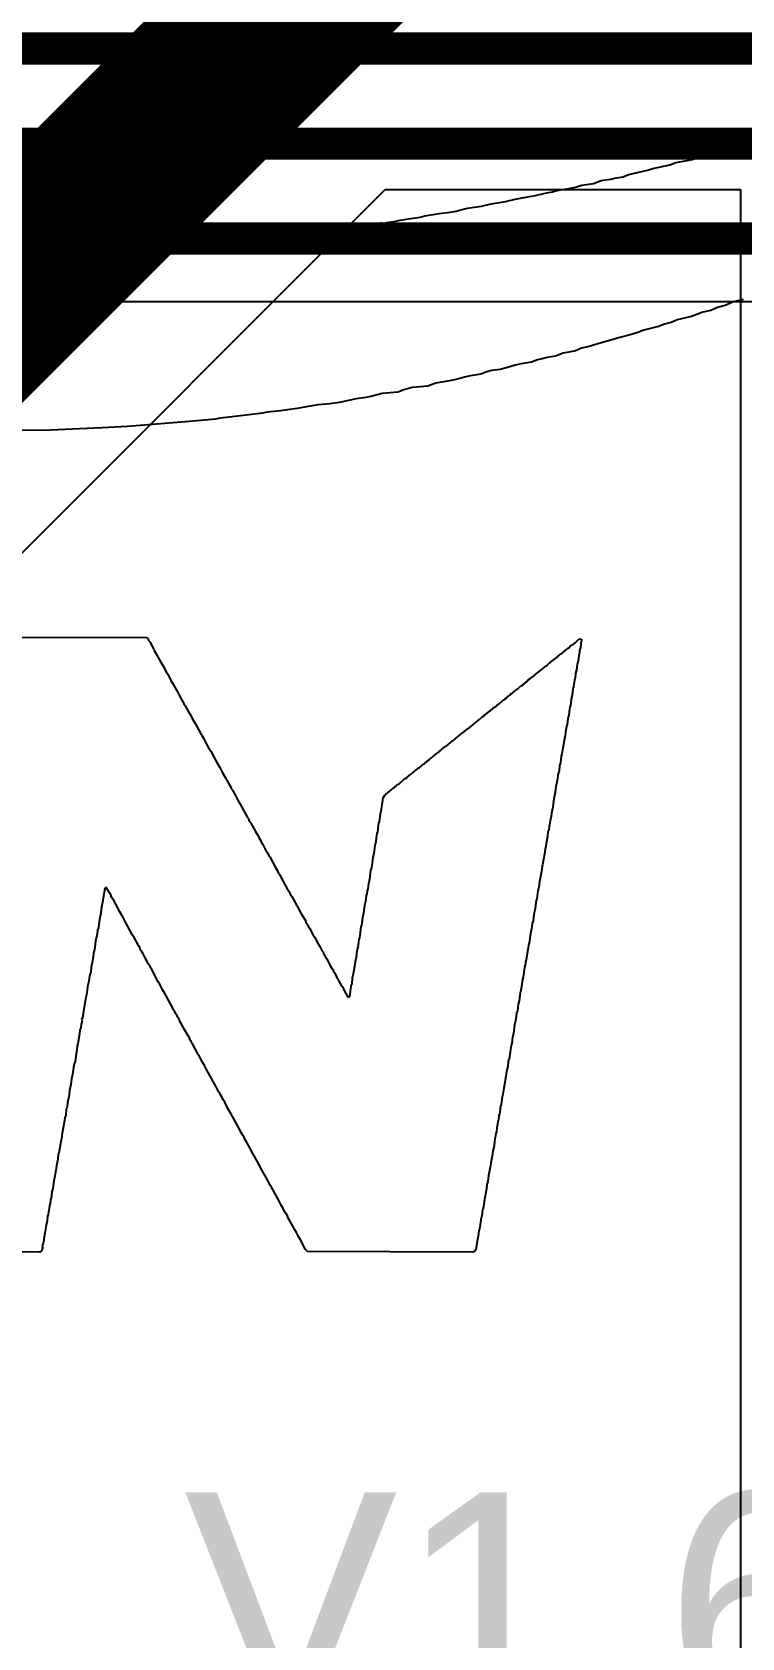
# Model space of a CAD drawing. Header units: inches. Extents: x 0 to 211, y 0 to 201.
# Drawn here: x 1.0966 to 1.2513, y 2.0283 to 2.3783 of the extents above; entities that cross this region are included whole.
import ezdxf

# ---------------------------------------------------------------- set-up
doc = ezdxf.new("R2010")
doc.units = ezdxf.units.IN
doc.header["$MEASUREMENT"] = 0
for name, color, linetype in [('Layer 2', 76, 'Continuous'), ('Top Layer', 1, 'Continuous'), ('Top Overlay', 2, 'Continuous')]:
    doc.layers.add(name, color=color, linetype=linetype)
doc.styles.add('Arial', font='', dxfattribs={"height": 0.2})
doc.styles.get('Arial').set_extended_font_data('Arial')

msp = doc.modelspace()

# ---------------------------------------------------------------- linework, layer by layer
at = {"layer": 'Layer 2'}
for p, q in [((0.89105, 2.06145), (1.17359, 2.344)), ((1.17359, 2.344), (1.251, 2.344)), ((1.251, 2.344), (1.251, 1.92012))]:
    msp.add_line(p, q, dxfattribs=at)
msp.add_lwpolyline([(0.84481, 2.07611, 0.04, 0.04, 0), (1.22047, 2.45177, 0.04, 0.04, 0)], format="xyseb", dxfattribs=at)
at = {"layer": 'Top Layer'}
msp.add_line((0.82608, 2.31955), (1.44277, 2.31955), dxfattribs=at)
for points in [[(0.836, 2.37473, 0.007, 0.007, 0), (1.4678, 2.37473, 0.007, 0.007, 0)], [(0.94637, 2.354, 0.007, 0.007, 0), (1.45322, 2.354, 0.007, 0.007, 0)], [(0.809, 2.33331, 0.007, 0.007, 0), (1.44847, 2.33331, 0.007, 0.007, 0)]]:
    msp.add_lwpolyline(points, format="xyseb", dxfattribs=at)
at = {"layer": 'Top Overlay'}
for p, q in [((1.24413, 2.35162), (1.24584, 2.35227)), ((1.24584, 2.35227), (1.24794, 2.35254)), ((1.24794, 2.35254), (1.24925, 2.35306)), ((1.24925, 2.35306), (1.25344, 2.35411)), ((1.23193, 2.3486), (1.23561, 2.34939)), ((1.23561, 2.34939), (1.23692, 2.34991)), ((1.23692, 2.34991), (1.23941, 2.35031)), ((1.23941, 2.35031), (1.24046, 2.35057)), ((1.24046, 2.35057), (1.24216, 2.35122)), ((1.24216, 2.35122), (1.24413, 2.35162)), ((1.21645, 2.34493), (1.21895, 2.34532)), ((1.21895, 2.34532), (1.22065, 2.34598)), ((1.22065, 2.34598), (1.22275, 2.34624)), ((1.22275, 2.34624), (1.22354, 2.3465)), ((1.22354, 2.3465), (1.22537, 2.34676)), ((1.22537, 2.34676), (1.22669, 2.34729)), ((1.22669, 2.34729), (1.23075, 2.34821)), ((1.23075, 2.34821), (1.23193, 2.3486)), ((1.1998, 2.34139), (1.20189, 2.34191)), ((1.20189, 2.34191), (1.20504, 2.34244)), ((1.20504, 2.34244), (1.20635, 2.3427)), ((1.20635, 2.3427), (1.20845, 2.34322)), ((1.20845, 2.34322), (1.21003, 2.34349)), ((1.21003, 2.34349), (1.21108, 2.34375)), ((1.21108, 2.34375), (1.21396, 2.34427)), ((1.21396, 2.34427), (1.21501, 2.34453)), ((1.21501, 2.34453), (1.21645, 2.34493)), ((1.18117, 2.33798), (1.18222, 2.33824)), ((1.18222, 2.33824), (1.18537, 2.33876)), ((1.18537, 2.33876), (1.18773, 2.33903)), ((1.18773, 2.33903), (1.18904, 2.33929)), ((1.18904, 2.33929), (1.19009, 2.33955)), ((1.19009, 2.33955), (1.19153, 2.33994)), ((1.19153, 2.33994), (1.19455, 2.34034)), ((1.19455, 2.34034), (1.19665, 2.34086)), ((1.19665, 2.34086), (1.1998, 2.34139)), ((1.15625, 2.33457), (1.15939, 2.33483)), ((1.15939, 2.33483), (1.16149, 2.33509)), ((1.16149, 2.33509), (1.1628, 2.33535)), ((1.1628, 2.33535), (1.16543, 2.33561)), ((1.16543, 2.33561), (1.16674, 2.33588)), ((1.16674, 2.33588), (1.16831, 2.33614)), ((1.16831, 2.33614), (1.17094, 2.3364)), ((1.17094, 2.3364), (1.1729, 2.3368)), ((1.1729, 2.3368), (1.17317, 2.33653)), ((1.17317, 2.33653), (1.17395, 2.3368)), ((1.17395, 2.3368), (1.17579, 2.33706)), ((1.17579, 2.33706), (1.17684, 2.33732)), ((1.17684, 2.33732), (1.17868, 2.33758)), ((1.17868, 2.33758), (1.18117, 2.33798)), ((1.12503, 2.33115), (1.12765, 2.33142)), ((1.12765, 2.33142), (1.12804, 2.33155)), ((1.12804, 2.33155), (1.12883, 2.33129)), ((1.12883, 2.33129), (1.13067, 2.33155)), ((1.13067, 2.33155), (1.13303, 2.33181)), ((1.13303, 2.33181), (1.13382, 2.33207)), ((1.13382, 2.33207), (1.13946, 2.33247)), ((1.13946, 2.33247), (1.14234, 2.33273)), ((1.14234, 2.33273), (1.14497, 2.33299)), ((1.14497, 2.33299), (1.14601, 2.33325)), ((1.14601, 2.33325), (1.14956, 2.33365)), ((1.14956, 2.33365), (1.15415, 2.33404)), ((1.15415, 2.33404), (1.15625, 2.33457)), ((1.09486, 2.32932), (1.1026, 2.32971)), ((1.1026, 2.32971), (1.10456, 2.32984)), ((1.10456, 2.32984), (1.10522, 2.32971)), ((1.10522, 2.32971), (1.10601, 2.32997)), ((1.10601, 2.32997), (1.11414, 2.33024)), ((1.11414, 2.33024), (1.11493, 2.3305)), ((1.11493, 2.3305), (1.11545, 2.33024)), ((1.11545, 2.33024), (1.11624, 2.3305)), ((1.11624, 2.3305), (1.11729, 2.33076)), ((1.11729, 2.33076), (1.12503, 2.33115)), ((1.24282, 2.31725), (1.24151, 2.31673)), ((1.24453, 2.31764), (1.24282, 2.31725)), ((1.24597, 2.3183), (1.24453, 2.31764)), ((1.24767, 2.31869), (1.24597, 2.3183)), ((1.24951, 2.31948), (1.24767, 2.31869)), ((1.25161, 2.32001), (1.24951, 2.31948)), ((1.23311, 2.3141), (1.22996, 2.31332)), ((1.23442, 2.31463), (1.23311, 2.3141)), ((1.23587, 2.31502), (1.23442, 2.31463)), ((1.23718, 2.31555), (1.23587, 2.31502)), ((1.24033, 2.31633), (1.23718, 2.31555)), ((1.24151, 2.31673), (1.24033, 2.31633)), ((1.22065, 2.31056), (1.21803, 2.30977)), ((1.22249, 2.31109), (1.22065, 2.31056)), ((1.22472, 2.31174), (1.22249, 2.31109)), ((1.22616, 2.31213), (1.22472, 2.31174)), ((1.22721, 2.3124), (1.22616, 2.31213)), ((1.22865, 2.31279), (1.22721, 2.3124)), ((1.22996, 2.31332), (1.22865, 2.31279)), ((1.20675, 2.30689), (1.20544, 2.30636)), ((1.20806, 2.30715), (1.20675, 2.30689)), ((1.20885, 2.30741), (1.20806, 2.30715)), ((1.21068, 2.30768), (1.20885, 2.30741)), ((1.21239, 2.30833), (1.21068, 2.30768)), ((1.21396, 2.30859), (1.21239, 2.30833)), ((1.21501, 2.30886), (1.21396, 2.30859)), ((1.21632, 2.30938), (1.21501, 2.30886)), ((1.21803, 2.30977), (1.21632, 2.30938)), ((1.19219, 2.30335), (1.19088, 2.30308)), ((1.19442, 2.30374), (1.19219, 2.30335)), ((1.19573, 2.30426), (1.19442, 2.30374)), ((1.19678, 2.30453), (1.19573, 2.30426)), ((1.19861, 2.30479), (1.19678, 2.30453)), ((1.20071, 2.30531), (1.19861, 2.30479)), ((1.20189, 2.30571), (1.20071, 2.30531)), ((1.20321, 2.30597), (1.20189, 2.30571)), ((1.20544, 2.30636), (1.20321, 2.30597)), ((1.17632, 2.2998), (1.1729, 2.29954)), ((1.17763, 2.30033), (1.17632, 2.2998)), ((1.17868, 2.30059), (1.17763, 2.30033)), ((1.17946, 2.30085), (1.17868, 2.30059)), ((1.18287, 2.30112), (1.17946, 2.30085)), ((1.18458, 2.30177), (1.18287, 2.30112)), ((1.18589, 2.30203), (1.18458, 2.30177)), ((1.18838, 2.30243), (1.18589, 2.30203)), ((1.18983, 2.30282), (1.18838, 2.30243)), ((1.19088, 2.30308), (1.18983, 2.30282)), ((1.15441, 2.29626), (1.15231, 2.296)), ((1.15598, 2.29653), (1.15441, 2.29626)), ((1.15887, 2.29705), (1.15598, 2.29653)), ((1.16149, 2.29731), (1.15887, 2.29705)), ((1.16359, 2.29757), (1.16149, 2.29731)), ((1.1649, 2.29784), (1.16359, 2.29757)), ((1.16595, 2.2981), (1.1649, 2.29784)), ((1.16726, 2.29836), (1.16595, 2.2981)), ((1.16936, 2.29862), (1.16726, 2.29836)), ((1.17041, 2.29889), (1.16936, 2.29862)), ((1.17212, 2.29928), (1.17041, 2.29889)), ((1.1729, 2.29954), (1.17212, 2.29928)), ((1.12372, 2.29285), (1.12109, 2.29259)), ((1.12739, 2.29311), (1.12372, 2.29285)), ((1.13001, 2.29338), (1.12739, 2.29311)), ((1.13342, 2.29364), (1.13001, 2.29338)), ((1.13657, 2.2939), (1.13342, 2.29364)), ((1.13762, 2.29416), (1.13657, 2.2939)), ((1.14024, 2.29443), (1.13762, 2.29416)), ((1.14326, 2.29482), (1.14024, 2.29443)), ((1.1468, 2.29521), (1.14326, 2.29482)), ((1.14785, 2.29548), (1.1468, 2.29521)), ((1.15074, 2.29574), (1.14785, 2.29548)), ((1.15231, 2.296), (1.15074, 2.29574)), ((1.10063, 2.29154), (1.07636, 2.29141)), ((1.10692, 2.2918), (1.10063, 2.29154)), ((1.11191, 2.29207), (1.10692, 2.2918)), ((1.11742, 2.29233), (1.11191, 2.29207)), ((1.12109, 2.29259), (1.11742, 2.29233)), ((1.08532, 2.24643), (1.12158, 2.24634)), ((1.12158, 2.24634), (1.12189, 2.24602)), ((1.12189, 2.24602), (1.12198, 2.24567)), ((1.12198, 2.24567), (1.12225, 2.2454)), ((1.12225, 2.2454), (1.12305, 2.24388)), ((1.12305, 2.24388), (1.12323, 2.2437)), ((1.12323, 2.2437), (1.12332, 2.24334)), ((1.21262, 2.24334), (1.21316, 2.24379)), ((1.21316, 2.24379), (1.21338, 2.24401)), ((1.21338, 2.24401), (1.21356, 2.2441)), ((1.21356, 2.2441), (1.21383, 2.24437)), ((1.21383, 2.24437), (1.21427, 2.24464)), ((1.21427, 2.24464), (1.21445, 2.24482)), ((1.21445, 2.24482), (1.21463, 2.24491)), ((1.21463, 2.24491), (1.2149, 2.24517)), ((1.2149, 2.24517), (1.21508, 2.24526)), ((1.21508, 2.24526), (1.21588, 2.24607)), ((1.21588, 2.24607), (1.21633, 2.24598)), ((1.21602, 2.2437), (1.21593, 2.24334)), ((1.2161, 2.24397), (1.21602, 2.2437)), ((1.21619, 2.24504), (1.2161, 2.24397)), ((1.21628, 2.2454), (1.21619, 2.24504)), ((1.21637, 2.24567), (1.21628, 2.2454)), ((1.21633, 2.24598), (1.21637, 2.24567)), ((1.12332, 2.24334), (1.12367, 2.24281)), ((1.12367, 2.24281), (1.12376, 2.24263)), ((1.12376, 2.24263), (1.12439, 2.24147)), ((1.12439, 2.24147), (1.1251, 2.24022)), ((1.1251, 2.24022), (1.12582, 2.23888)), ((1.20874, 2.24017), (1.20945, 2.24089)), ((1.20945, 2.24089), (1.20963, 2.24098)), ((1.20963, 2.24098), (1.21075, 2.24183)), ((1.21075, 2.24183), (1.21101, 2.242)), ((1.21101, 2.242), (1.2111, 2.24218)), ((1.2111, 2.24218), (1.21124, 2.24232)), ((1.21124, 2.24232), (1.21142, 2.24241)), ((1.21142, 2.24241), (1.21168, 2.24267)), ((1.21168, 2.24267), (1.21213, 2.24294)), ((1.21213, 2.24294), (1.21262, 2.24334)), ((1.21543, 2.24053), (1.21535, 2.23982)), ((1.21561, 2.24125), (1.21543, 2.24053)), ((1.21575, 2.24236), (1.21561, 2.24125)), ((1.21584, 2.24272), (1.21575, 2.24236)), ((1.21593, 2.24334), (1.21584, 2.24272)), ((1.12582, 2.23888), (1.12617, 2.23834)), ((1.12617, 2.23834), (1.12689, 2.237)), ((1.12689, 2.237), (1.12725, 2.23638)), ((1.20418, 2.2366), (1.20436, 2.23669)), ((1.20436, 2.23669), (1.20467, 2.23691)), ((1.20467, 2.23691), (1.20476, 2.23709)), ((1.20476, 2.23709), (1.20508, 2.23732)), ((1.20508, 2.23732), (1.20588, 2.23794)), ((1.20588, 2.23794), (1.20637, 2.23834)), ((1.20637, 2.23834), (1.20691, 2.23879)), ((1.20691, 2.23879), (1.20704, 2.23892)), ((1.20704, 2.23892), (1.20722, 2.23901)), ((1.20722, 2.23901), (1.2074, 2.23919)), ((1.2074, 2.23919), (1.20758, 2.23928)), ((1.20758, 2.23928), (1.20775, 2.23946)), ((1.20775, 2.23946), (1.20793, 2.23955)), ((1.20793, 2.23955), (1.2082, 2.23982)), ((1.2082, 2.23982), (1.20838, 2.23991)), ((1.20838, 2.23991), (1.20856, 2.24008)), ((1.20856, 2.24008), (1.20874, 2.24017)), ((1.21485, 2.23718), (1.21477, 2.23647)), ((1.21494, 2.23745), (1.21485, 2.23718)), ((1.21503, 2.23852), (1.21494, 2.23745)), ((1.21526, 2.23928), (1.21503, 2.23852)), ((1.21535, 2.23982), (1.21526, 2.23928)), ((1.12725, 2.23638), (1.12778, 2.2354)), ((1.12778, 2.2354), (1.12814, 2.23477)), ((1.12814, 2.23477), (1.12868, 2.23379)), ((1.12868, 2.23379), (1.12912, 2.23298)), ((1.1999, 2.23312), (1.20007, 2.2333)), ((1.20007, 2.2333), (1.20025, 2.23339)), ((1.20025, 2.23339), (1.20052, 2.23365)), ((1.20052, 2.23365), (1.2007, 2.23374)), ((1.2007, 2.23374), (1.20106, 2.2341)), ((1.20106, 2.2341), (1.20124, 2.23419)), ((1.20124, 2.23419), (1.20159, 2.23455)), ((1.20159, 2.23455), (1.20177, 2.23464)), ((1.20177, 2.23464), (1.20195, 2.23482)), ((1.20195, 2.23482), (1.20213, 2.2349)), ((1.20213, 2.2349), (1.20231, 2.23508)), ((1.20231, 2.23508), (1.20249, 2.23517)), ((1.20249, 2.23517), (1.20293, 2.23562)), ((1.20293, 2.23562), (1.20311, 2.23571)), ((1.20311, 2.23571), (1.20329, 2.23589)), ((1.20329, 2.23589), (1.20347, 2.23598)), ((1.20347, 2.23598), (1.20374, 2.23624)), ((1.20374, 2.23624), (1.20391, 2.23633)), ((1.20391, 2.23633), (1.20418, 2.2366)), ((1.21436, 2.23419), (1.2141, 2.23285)), ((1.2145, 2.23522), (1.21436, 2.23419)), ((1.21459, 2.23557), (1.2145, 2.23522)), ((1.21468, 2.2362), (1.21459, 2.23557)), ((1.21477, 2.23647), (1.21468, 2.2362)), ((1.12912, 2.23298), (1.12957, 2.23227)), ((1.12957, 2.23227), (1.12979, 2.23169)), ((1.12979, 2.23169), (1.13001, 2.23147)), ((1.13001, 2.23147), (1.13064, 2.23031)), ((1.13064, 2.23031), (1.13118, 2.22932)), ((1.19543, 2.22955), (1.1957, 2.22981)), ((1.1957, 2.22981), (1.19588, 2.2299)), ((1.19588, 2.2299), (1.19615, 2.23017)), ((1.19615, 2.23017), (1.19632, 2.23026)), ((1.19632, 2.23026), (1.19664, 2.23048)), ((1.19664, 2.23048), (1.19668, 2.23062)), ((1.19668, 2.23062), (1.19686, 2.23071)), ((1.19686, 2.23071), (1.19713, 2.23098)), ((1.19713, 2.23098), (1.19731, 2.23106)), ((1.19731, 2.23106), (1.19748, 2.23124)), ((1.19748, 2.23124), (1.19766, 2.23133)), ((1.19766, 2.23133), (1.19793, 2.2316)), ((1.19793, 2.2316), (1.19811, 2.23169)), ((1.19811, 2.23169), (1.19838, 2.23196)), ((1.19838, 2.23196), (1.19856, 2.23205)), ((1.19856, 2.23205), (1.19891, 2.2324)), ((1.19891, 2.2324), (1.19909, 2.23249)), ((1.19909, 2.23249), (1.19936, 2.23276)), ((1.19936, 2.23276), (1.19954, 2.23285)), ((1.19954, 2.23285), (1.19972, 2.23303)), ((1.19972, 2.23303), (1.1999, 2.23312)), ((1.21365, 2.23017), (1.21356, 2.22937)), ((1.21374, 2.23071), (1.21365, 2.23017)), ((1.21383, 2.23115), (1.21374, 2.23071)), ((1.21392, 2.23151), (1.21383, 2.23115)), ((1.21401, 2.23205), (1.21392, 2.23151)), ((1.2141, 2.23285), (1.21401, 2.23205)), ((1.13118, 2.22932), (1.13153, 2.2287)), ((1.13153, 2.2287), (1.13207, 2.22772)), ((1.13207, 2.22772), (1.13243, 2.22709)), ((1.13243, 2.22709), (1.13332, 2.22548)), ((1.19105, 2.22606), (1.19123, 2.22624)), ((1.19123, 2.22624), (1.19141, 2.22633)), ((1.19141, 2.22633), (1.19159, 2.22651)), ((1.19159, 2.22651), (1.19177, 2.2266)), ((1.19177, 2.2266), (1.19204, 2.22687)), ((1.19204, 2.22687), (1.19222, 2.22696)), ((1.19222, 2.22696), (1.19257, 2.22731)), ((1.19257, 2.22731), (1.19275, 2.2274)), ((1.19275, 2.2274), (1.19302, 2.22767)), ((1.19302, 2.22767), (1.1932, 2.22776)), ((1.1932, 2.22776), (1.19347, 2.22803)), ((1.19347, 2.22803), (1.19364, 2.22812)), ((1.19364, 2.22812), (1.19382, 2.2283)), ((1.19382, 2.2283), (1.194, 2.22839)), ((1.194, 2.22839), (1.19418, 2.22856)), ((1.19418, 2.22856), (1.19436, 2.22865)), ((1.19436, 2.22865), (1.19481, 2.2291)), ((1.19481, 2.2291), (1.19498, 2.22919)), ((1.19498, 2.22919), (1.19525, 2.22946)), ((1.19525, 2.22946), (1.19543, 2.22955)), ((1.21293, 2.22624), (1.21284, 2.22571)), ((1.21307, 2.22691), (1.21293, 2.22624)), ((1.2132, 2.2274), (1.21307, 2.22691)), ((1.21334, 2.22861), (1.2132, 2.2274)), ((1.21347, 2.22901), (1.21334, 2.22861)), ((1.21356, 2.22937), (1.21347, 2.22901)), ((1.13332, 2.22548), (1.1335, 2.2253)), ((1.1335, 2.2253), (1.13359, 2.22495)), ((1.13359, 2.22495), (1.13394, 2.22441)), ((1.13394, 2.22441), (1.13403, 2.22423)), ((1.13403, 2.22423), (1.13466, 2.22307)), ((1.13466, 2.22307), (1.13502, 2.22245)), ((1.18677, 2.22267), (1.18695, 2.22276)), ((1.18695, 2.22276), (1.18721, 2.22303)), ((1.18721, 2.22303), (1.18739, 2.22312)), ((1.18739, 2.22312), (1.18766, 2.22338)), ((1.18766, 2.22338), (1.18784, 2.22347)), ((1.18784, 2.22347), (1.1882, 2.22383)), ((1.1882, 2.22383), (1.18838, 2.22392)), ((1.18838, 2.22392), (1.18864, 2.22419)), ((1.18864, 2.22419), (1.18882, 2.22428)), ((1.18882, 2.22428), (1.189, 2.22446)), ((1.189, 2.22446), (1.18918, 2.22455)), ((1.18918, 2.22455), (1.18936, 2.22472)), ((1.18936, 2.22472), (1.18954, 2.22481)), ((1.18954, 2.22481), (1.1898, 2.22508)), ((1.1898, 2.22508), (1.18998, 2.22517)), ((1.18998, 2.22517), (1.19043, 2.22562)), ((1.19043, 2.22562), (1.19061, 2.22571)), ((1.19061, 2.22571), (1.19088, 2.22597)), ((1.19088, 2.22597), (1.19105, 2.22606)), ((1.2124, 2.22303), (1.21231, 2.22231)), ((1.21249, 2.22356), (1.2124, 2.22303)), ((1.21258, 2.22392), (1.21249, 2.22356)), ((1.21276, 2.22499), (1.21258, 2.22392)), ((1.21284, 2.22571), (1.21276, 2.22499)), ((1.13502, 2.22245), (1.13555, 2.22155)), ((1.13555, 2.22155), (1.13627, 2.22021)), ((1.13627, 2.22021), (1.1368, 2.21923)), ((1.1368, 2.21923), (1.13752, 2.21798)), ((1.1823, 2.2191), (1.18248, 2.21919)), ((1.18248, 2.21919), (1.18275, 2.21945)), ((1.18275, 2.21945), (1.18293, 2.21954)), ((1.18293, 2.21954), (1.18311, 2.21972)), ((1.18311, 2.21972), (1.18328, 2.21981)), ((1.18328, 2.21981), (1.18346, 2.21999)), ((1.18346, 2.21999), (1.18364, 2.22008)), ((1.18364, 2.22008), (1.18409, 2.22053)), ((1.18409, 2.22053), (1.18427, 2.22062)), ((1.18427, 2.22062), (1.18454, 2.22088)), ((1.18454, 2.22088), (1.18471, 2.22097)), ((1.18471, 2.22097), (1.18498, 2.22124)), ((1.18498, 2.22124), (1.18516, 2.22133)), ((1.18516, 2.22133), (1.18543, 2.2216)), ((1.18543, 2.2216), (1.18561, 2.22169)), ((1.18561, 2.22169), (1.18583, 2.22182)), ((1.18583, 2.22182), (1.18592, 2.222)), ((1.18592, 2.222), (1.18623, 2.22222)), ((1.18623, 2.22222), (1.18641, 2.2224)), ((1.18641, 2.2224), (1.18659, 2.22249)), ((1.18659, 2.22249), (1.18677, 2.22267)), ((1.21195, 2.22044), (1.21177, 2.21901)), ((1.21204, 2.22097), (1.21195, 2.22044)), ((1.21213, 2.22133), (1.21204, 2.22097)), ((1.21222, 2.22178), (1.21213, 2.22133)), ((1.21231, 2.22231), (1.21222, 2.22178)), ((1.13752, 2.21798), (1.13805, 2.217)), ((1.13805, 2.217), (1.13877, 2.21575)), ((1.13877, 2.21575), (1.13939, 2.21459)), ((1.17793, 2.21561), (1.17811, 2.2157)), ((1.17811, 2.2157), (1.17828, 2.21588)), ((1.17828, 2.21588), (1.17846, 2.21597)), ((1.17846, 2.21597), (1.17864, 2.21615)), ((1.17864, 2.21615), (1.17882, 2.21624)), ((1.17882, 2.21624), (1.17909, 2.21651)), ((1.17909, 2.21651), (1.17927, 2.2166)), ((1.17927, 2.2166), (1.17971, 2.21704)), ((1.17971, 2.21704), (1.17989, 2.21713)), ((1.17989, 2.21713), (1.18016, 2.2174)), ((1.18016, 2.2174), (1.18034, 2.21749)), ((1.18034, 2.21749), (1.18052, 2.21767)), ((1.18052, 2.21767), (1.1807, 2.21776)), ((1.1807, 2.21776), (1.18087, 2.21794)), ((1.18087, 2.21794), (1.18105, 2.21803)), ((1.18105, 2.21803), (1.18132, 2.21829)), ((1.18132, 2.21829), (1.1815, 2.21838)), ((1.1815, 2.21838), (1.18186, 2.21874)), ((1.18186, 2.21874), (1.18203, 2.21883)), ((1.18203, 2.21883), (1.1823, 2.2191)), ((1.21119, 2.21628), (1.2111, 2.21566)), ((1.21137, 2.21691), (1.21119, 2.21628)), ((1.21146, 2.21718), (1.21137, 2.21691)), ((1.21155, 2.21843), (1.21146, 2.21718)), ((1.21177, 2.21901), (1.21155, 2.21843)), ((1.13939, 2.21459), (1.13984, 2.21387)), ((1.13984, 2.21387), (1.14006, 2.21329)), ((1.14006, 2.21329), (1.14028, 2.21307)), ((1.14028, 2.21307), (1.141, 2.21173)), ((1.17351, 2.212), (1.17382, 2.21231)), ((1.17382, 2.21231), (1.174, 2.2124)), ((1.174, 2.2124), (1.17427, 2.21267)), ((1.17427, 2.21267), (1.17444, 2.21276)), ((1.17444, 2.21276), (1.17471, 2.21303)), ((1.17471, 2.21303), (1.17489, 2.21311)), ((1.17489, 2.21311), (1.17525, 2.21347)), ((1.17525, 2.21347), (1.17543, 2.21356)), ((1.17543, 2.21356), (1.17569, 2.21383)), ((1.17569, 2.21383), (1.17587, 2.21392)), ((1.17587, 2.21392), (1.17605, 2.2141)), ((1.17605, 2.2141), (1.17623, 2.21419)), ((1.17623, 2.21419), (1.1765, 2.21445)), ((1.1765, 2.21445), (1.17668, 2.21454)), ((1.17668, 2.21454), (1.17694, 2.21481)), ((1.17694, 2.21481), (1.17712, 2.2149)), ((1.17712, 2.2149), (1.17748, 2.21526)), ((1.17748, 2.21526), (1.17766, 2.21535)), ((1.17766, 2.21535), (1.17793, 2.21561)), ((1.21061, 2.21258), (1.21043, 2.21151)), ((1.2107, 2.21329), (1.21061, 2.21258)), ((1.21079, 2.21383), (1.2107, 2.21329)), ((1.21092, 2.2145), (1.21079, 2.21383)), ((1.21101, 2.21477), (1.21092, 2.2145)), ((1.2111, 2.21566), (1.21101, 2.21477)), ((1.141, 2.21173), (1.14153, 2.21075)), ((1.14153, 2.21075), (1.14189, 2.21012)), ((1.14189, 2.21012), (1.14279, 2.20852)), ((1.17257, 2.20793), (1.17275, 2.20892)), ((1.17275, 2.20892), (1.17284, 2.20936)), ((1.17284, 2.20936), (1.17315, 2.21137)), ((1.17315, 2.21137), (1.17351, 2.212)), ((1.21008, 2.20936), (1.20981, 2.20802)), ((1.21017, 2.21008), (1.21008, 2.20936)), ((1.21034, 2.21115), (1.21017, 2.21008)), ((1.21043, 2.21151), (1.21034, 2.21115)), ((1.14279, 2.20852), (1.14314, 2.20789)), ((1.14314, 2.20789), (1.14359, 2.20709)), ((1.14359, 2.20709), (1.14377, 2.20691)), ((1.14377, 2.20691), (1.14386, 2.20655)), ((1.14386, 2.20655), (1.14421, 2.20601)), ((1.14421, 2.20601), (1.14493, 2.20467)), ((1.17203, 2.20454), (1.17212, 2.20534)), ((1.17212, 2.20534), (1.17221, 2.20588)), ((1.17221, 2.20588), (1.1723, 2.20624)), ((1.1723, 2.20624), (1.17239, 2.20668)), ((1.17239, 2.20668), (1.17248, 2.20722)), ((1.17248, 2.20722), (1.17257, 2.20793)), ((1.20932, 2.20521), (1.20923, 2.20441)), ((1.20941, 2.20548), (1.20932, 2.20521)), ((1.2095, 2.20637), (1.20941, 2.20548)), ((1.20963, 2.20677), (1.2095, 2.20637)), ((1.20972, 2.20731), (1.20963, 2.20677)), ((1.20981, 2.20802), (1.20972, 2.20731)), ((1.14493, 2.20467), (1.14529, 2.20405)), ((1.14529, 2.20405), (1.14591, 2.20307)), ((1.14591, 2.20307), (1.146, 2.20271)), ((1.146, 2.20271), (1.14645, 2.202)), ((1.14645, 2.202), (1.14654, 2.20182)), ((1.14654, 2.20182), (1.1468, 2.20137)), ((1.17141, 2.20097), (1.17159, 2.20186)), ((1.17159, 2.20186), (1.17168, 2.20267)), ((1.17168, 2.20267), (1.17176, 2.2032)), ((1.17176, 2.2032), (1.17185, 2.20365)), ((1.17185, 2.20365), (1.17194, 2.20401)), ((1.17194, 2.20401), (1.17203, 2.20454)), ((1.20874, 2.20177), (1.20865, 2.20142)), ((1.20892, 2.20293), (1.20874, 2.20177)), ((1.20905, 2.20396), (1.20892, 2.20293)), ((1.20923, 2.20441), (1.20905, 2.20396)), ((1.1468, 2.20137), (1.14752, 2.20003)), ((1.14752, 2.20003), (1.14796, 2.19932)), ((1.14796, 2.19932), (1.14814, 2.19887)), ((1.14814, 2.19887), (1.14823, 2.19869)), ((1.14823, 2.19869), (1.14841, 2.19851)), ((1.14841, 2.19851), (1.14966, 2.19619)), ((1.17087, 2.19784), (1.17096, 2.19838)), ((1.17096, 2.19838), (1.17105, 2.19874)), ((1.17105, 2.19874), (1.17114, 2.19927)), ((1.17114, 2.19927), (1.17141, 2.20097)), ((1.20811, 2.19829), (1.20802, 2.19758)), ((1.2082, 2.19874), (1.20811, 2.19829)), ((1.20829, 2.19909), (1.2082, 2.19874)), ((1.20847, 2.20017), (1.20829, 2.19909)), ((1.20856, 2.20088), (1.20847, 2.20017)), ((1.20865, 2.20142), (1.20856, 2.20088)), ((1.14966, 2.19619), (1.15011, 2.19548)), ((1.15011, 2.19548), (1.15033, 2.1949)), ((1.15033, 2.1949), (1.15055, 2.19467)), ((1.17029, 2.19423), (1.17047, 2.19566)), ((1.17047, 2.19566), (1.17056, 2.19592)), ((1.17056, 2.19592), (1.17065, 2.19628)), ((1.17065, 2.19628), (1.17078, 2.19713)), ((1.17078, 2.19713), (1.17087, 2.19784)), ((1.20762, 2.19539), (1.20731, 2.19382)), ((1.20771, 2.19566), (1.20762, 2.19539)), ((1.2078, 2.19655), (1.20771, 2.19566)), ((1.20789, 2.19682), (1.2078, 2.19655)), ((1.20802, 2.19758), (1.20789, 2.19682)), ((1.11242, 2.19137), (1.11233, 2.19065)), ((1.11256, 2.19177), (1.11242, 2.19137)), ((1.11282, 2.19186), (1.11256, 2.19177)), ((1.11314, 2.19128), (1.11282, 2.19186)), ((1.11349, 2.19065), (1.11314, 2.19128)), ((1.15055, 2.19467), (1.15127, 2.19333)), ((1.15127, 2.19333), (1.1518, 2.19235)), ((1.1518, 2.19235), (1.15216, 2.19173)), ((1.15216, 2.19173), (1.1527, 2.19083)), ((1.16971, 2.19115), (1.16984, 2.19155)), ((1.16984, 2.19155), (1.16998, 2.19275)), ((1.16998, 2.19275), (1.17007, 2.19311)), ((1.17007, 2.19311), (1.1702, 2.1936)), ((1.1702, 2.1936), (1.17029, 2.19423)), ((1.20695, 2.19159), (1.20686, 2.19115)), ((1.20704, 2.19195), (1.20695, 2.19159)), ((1.20713, 2.19248), (1.20704, 2.19195)), ((1.20722, 2.19329), (1.20713, 2.19248)), ((1.20731, 2.19382), (1.20722, 2.19329)), ((1.11184, 2.18793), (1.11175, 2.18757)), ((1.11202, 2.189), (1.11184, 2.18793)), ((1.11215, 2.19003), (1.11202, 2.189)), ((1.11224, 2.19039), (1.11215, 2.19003)), ((1.11233, 2.19065), (1.11224, 2.19039)), ((1.11376, 2.19021), (1.11349, 2.19065)), ((1.11394, 2.18976), (1.11376, 2.19021)), ((1.11421, 2.18931), (1.11394, 2.18976)), ((1.11456, 2.18878), (1.11421, 2.18931)), ((1.11465, 2.18842), (1.11456, 2.18878)), ((1.11501, 2.18789), (1.11465, 2.18842)), ((1.11573, 2.18655), (1.11501, 2.18789)), ((1.1527, 2.19083), (1.15288, 2.19039)), ((1.15288, 2.19039), (1.15323, 2.18985)), ((1.15323, 2.18985), (1.15386, 2.18869)), ((1.15386, 2.18869), (1.15404, 2.18851)), ((1.15404, 2.18851), (1.15426, 2.18793)), ((1.15426, 2.18793), (1.15439, 2.1878)), ((1.15439, 2.1878), (1.1552, 2.18628)), ((1.16909, 2.18731), (1.16917, 2.18802)), ((1.16917, 2.18802), (1.16926, 2.18856)), ((1.16926, 2.18856), (1.16935, 2.18891)), ((1.16935, 2.18891), (1.16944, 2.18936)), ((1.16944, 2.18936), (1.16953, 2.19007)), ((1.16953, 2.19007), (1.16962, 2.19043)), ((1.16962, 2.19043), (1.16971, 2.19115)), ((1.20642, 2.18847), (1.20628, 2.18726)), ((1.2065, 2.189), (1.20642, 2.18847)), ((1.20659, 2.18936), (1.2065, 2.189)), ((1.20686, 2.19115), (1.20659, 2.18936)), ((1.11122, 2.18436), (1.11108, 2.18315)), ((1.11131, 2.18489), (1.11122, 2.18436)), ((1.11157, 2.18623), (1.11131, 2.18489)), ((1.11166, 2.18704), (1.11157, 2.18623)), ((1.11175, 2.18757), (1.11166, 2.18704)), ((1.11644, 2.1853), (1.11573, 2.18655)), ((1.11698, 2.18431), (1.11644, 2.1853)), ((1.11742, 2.18351), (1.11698, 2.18431)), ((1.1552, 2.18628), (1.15556, 2.18565)), ((1.15556, 2.18565), (1.15618, 2.18467)), ((1.15618, 2.18467), (1.15627, 2.18431)), ((1.15627, 2.18431), (1.15672, 2.1836)), ((1.16855, 2.18409), (1.16868, 2.1853)), ((1.16868, 2.1853), (1.16877, 2.18565)), ((1.16877, 2.18565), (1.16891, 2.18632)), ((1.16891, 2.18632), (1.169, 2.18686)), ((1.169, 2.18686), (1.16909, 2.18731)), ((1.20579, 2.18454), (1.20557, 2.18396)), ((1.20588, 2.18534), (1.20579, 2.18454)), ((1.20597, 2.18588), (1.20588, 2.18534)), ((1.20606, 2.18632), (1.20597, 2.18588)), ((1.20619, 2.1869), (1.20606, 2.18632)), ((1.20628, 2.18726), (1.20619, 2.1869)), ((1.11068, 2.18105), (1.11046, 2.18029)), ((1.11077, 2.18177), (1.11068, 2.18105)), ((1.11086, 2.18257), (1.11077, 2.18177)), ((1.11108, 2.18315), (1.11086, 2.18257)), ((1.11849, 2.18146), (1.11742, 2.18351)), ((1.11885, 2.18092), (1.11849, 2.18146)), ((1.1193, 2.18012), (1.11885, 2.18092)), ((1.15672, 2.1836), (1.15681, 2.18342)), ((1.15681, 2.18342), (1.15707, 2.18297)), ((1.15707, 2.18297), (1.15779, 2.18163)), ((1.15779, 2.18163), (1.15823, 2.18092)), ((1.15823, 2.18092), (1.15895, 2.17958)), ((1.16792, 2.18061), (1.16801, 2.18096)), ((1.16801, 2.18096), (1.1681, 2.18141)), ((1.1681, 2.18141), (1.16819, 2.18195)), ((1.16819, 2.18195), (1.16828, 2.18275)), ((1.16828, 2.18275), (1.16837, 2.18329)), ((1.16837, 2.18329), (1.16846, 2.18364)), ((1.16846, 2.18364), (1.16855, 2.18409)), ((1.20508, 2.18088), (1.20499, 2.18007)), ((1.20516, 2.18141), (1.20508, 2.18088)), ((1.20539, 2.18253), (1.20516, 2.18141)), ((1.20548, 2.1828), (1.20539, 2.18253)), ((1.20557, 2.18396), (1.20548, 2.1828)), ((1.11001, 2.17762), (1.10992, 2.17672)), ((1.11019, 2.17833), (1.11001, 2.17762)), ((1.11037, 2.1794), (1.11019, 2.17833)), ((1.11046, 2.18029), (1.11037, 2.1794)), ((1.11979, 2.17918), (1.1193, 2.18012)), ((1.12015, 2.17864), (1.11979, 2.17918)), ((1.12028, 2.17815), (1.12015, 2.17864)), ((1.12046, 2.17797), (1.12028, 2.17815)), ((1.12082, 2.17735), (1.12046, 2.17797)), ((1.12126, 2.17654), (1.12082, 2.17735)), ((1.15895, 2.17958), (1.15931, 2.17896)), ((1.15931, 2.17896), (1.15984, 2.17797)), ((1.15984, 2.17797), (1.16002, 2.17779)), ((1.16002, 2.17779), (1.16011, 2.17744)), ((1.16011, 2.17744), (1.16029, 2.17726)), ((1.16029, 2.17726), (1.16056, 2.17663)), ((1.1673, 2.17659), (1.16739, 2.17739)), ((1.16739, 2.17739), (1.16748, 2.17793)), ((1.16748, 2.17793), (1.16757, 2.17837)), ((1.16757, 2.17837), (1.16766, 2.17873)), ((1.16766, 2.17873), (1.16775, 2.17927)), ((1.16775, 2.17927), (1.16784, 2.18007)), ((1.16784, 2.18007), (1.16792, 2.18061)), ((1.20472, 2.17873), (1.20436, 2.1765)), ((1.20481, 2.17918), (1.20472, 2.17873)), ((1.2049, 2.17954), (1.20481, 2.17918)), ((1.20499, 2.18007), (1.2049, 2.17954)), ((1.10952, 2.17462), (1.10939, 2.17342)), ((1.10961, 2.17516), (1.10952, 2.17462)), ((1.1097, 2.17552), (1.10961, 2.17516)), ((1.10983, 2.17637), (1.1097, 2.17552)), ((1.10992, 2.17672), (1.10983, 2.17637)), ((1.1218, 2.17556), (1.12126, 2.17654)), ((1.12198, 2.17512), (1.1218, 2.17556)), ((1.12225, 2.17485), (1.12198, 2.17512)), ((1.12233, 2.17449), (1.12225, 2.17485)), ((1.12269, 2.17395), (1.12233, 2.17449)), ((1.12412, 2.17128), (1.12269, 2.17395)), ((1.16056, 2.17663), (1.16065, 2.17645)), ((1.16065, 2.17645), (1.16082, 2.17628)), ((1.16082, 2.17628), (1.16154, 2.17494)), ((1.16154, 2.17494), (1.16199, 2.17413)), ((1.16199, 2.17413), (1.16216, 2.17395)), ((1.16216, 2.17395), (1.16239, 2.17337)), ((1.16676, 2.17346), (1.16703, 2.17516)), ((1.16703, 2.17516), (1.16712, 2.1757)), ((1.16712, 2.1757), (1.16721, 2.17605)), ((1.16721, 2.17605), (1.1673, 2.17659)), ((1.20387, 2.17386), (1.20374, 2.17284)), ((1.20396, 2.17449), (1.20387, 2.17386)), ((1.20409, 2.17498), (1.20396, 2.17449)), ((1.20418, 2.17543), (1.20409, 2.17498)), ((1.20427, 2.17614), (1.20418, 2.17543)), ((1.20436, 2.1765), (1.20427, 2.17614)), ((1.10872, 2.17025), (1.10863, 2.16944)), ((1.10889, 2.17114), (1.10872, 2.17025)), ((1.10898, 2.1715), (1.10889, 2.17114)), ((1.10907, 2.17203), (1.10898, 2.1715)), ((1.10916, 2.17248), (1.10907, 2.17203)), ((1.1093, 2.17306), (1.10916, 2.17248)), ((1.10939, 2.17342), (1.1093, 2.17306)), ((1.12439, 2.17083), (1.12412, 2.17128)), ((1.1251, 2.16949), (1.12439, 2.17083)), ((1.16239, 2.17337), (1.16252, 2.17324)), ((1.16252, 2.17324), (1.16288, 2.17261)), ((1.16288, 2.17261), (1.16306, 2.17217)), ((1.16306, 2.17217), (1.16315, 2.17199)), ((1.16315, 2.17199), (1.1635, 2.17145)), ((1.1635, 2.17145), (1.16413, 2.17029)), ((1.16413, 2.17029), (1.16431, 2.17011)), ((1.16609, 2.16967), (1.16618, 2.17038)), ((1.16618, 2.17038), (1.16636, 2.17083)), ((1.16636, 2.17083), (1.16645, 2.17226)), ((1.16645, 2.17226), (1.16654, 2.17253)), ((1.16654, 2.17253), (1.16667, 2.17311)), ((1.16667, 2.17311), (1.16676, 2.17346)), ((1.20333, 2.17074), (1.2032, 2.1698)), ((1.20351, 2.17181), (1.20333, 2.17074)), ((1.20365, 2.1723), (1.20351, 2.17181)), ((1.20374, 2.17284), (1.20365, 2.1723)), ((1.10827, 2.16757), (1.108, 2.16578)), ((1.10845, 2.16846), (1.10827, 2.16757)), ((1.10854, 2.169), (1.10845, 2.16846)), ((1.10863, 2.16944), (1.10854, 2.169)), ((1.12582, 2.16824), (1.1251, 2.16949)), ((1.12635, 2.16726), (1.12582, 2.16824)), ((1.1268, 2.16645), (1.12635, 2.16726)), ((1.16431, 2.17011), (1.16453, 2.16953)), ((1.16453, 2.16953), (1.16466, 2.1694)), ((1.16466, 2.1694), (1.16542, 2.16793)), ((1.16542, 2.16793), (1.16578, 2.16802)), ((1.16578, 2.16802), (1.16592, 2.16842)), ((1.16592, 2.16842), (1.166, 2.1694)), ((1.166, 2.1694), (1.16609, 2.16967)), ((1.20275, 2.16712), (1.20257, 2.16641)), ((1.20284, 2.16766), (1.20275, 2.16712)), ((1.20293, 2.16846), (1.20284, 2.16766)), ((1.20302, 2.16891), (1.20293, 2.16846)), ((1.20311, 2.16944), (1.20302, 2.16891)), ((1.2032, 2.1698), (1.20311, 2.16944)), ((1.1076, 2.16342), (1.10742, 2.16306)), ((1.10773, 2.16426), (1.1076, 2.16342)), ((1.10782, 2.16498), (1.10773, 2.16426)), ((1.10791, 2.16543), (1.10782, 2.16498)), ((1.108, 2.16578), (1.10791, 2.16543)), ((1.12751, 2.16511), (1.1268, 2.16645)), ((1.12765, 2.16498), (1.12751, 2.16511)), ((1.12787, 2.1644), (1.12765, 2.16498)), ((1.12823, 2.16386), (1.12787, 2.1644)), ((1.12832, 2.16368), (1.12823, 2.16386)), ((1.12868, 2.16315), (1.12832, 2.16368)), ((1.20213, 2.16373), (1.20195, 2.16275)), ((1.20222, 2.16453), (1.20213, 2.16373)), ((1.2024, 2.16498), (1.20222, 2.16453)), ((1.20257, 2.16641), (1.2024, 2.16498)), ((1.10693, 2.15998), (1.10684, 2.15917)), ((1.10706, 2.16083), (1.10693, 2.15998)), ((1.10724, 2.16127), (1.10706, 2.16083)), ((1.10733, 2.16208), (1.10724, 2.16127)), ((1.10751, 2.16279), (1.10733, 2.16208)), ((1.10742, 2.16306), (1.10751, 2.16279)), ((1.12876, 2.16279), (1.12868, 2.16315)), ((1.12921, 2.16208), (1.12876, 2.16279)), ((1.12993, 2.16074), (1.12921, 2.16208)), ((1.13064, 2.15949), (1.12993, 2.16074)), ((1.2015, 2.16007), (1.20132, 2.15917)), ((1.20159, 2.1606), (1.2015, 2.16007)), ((1.20168, 2.16132), (1.20159, 2.1606)), ((1.20177, 2.16185), (1.20168, 2.16132)), ((1.20186, 2.16221), (1.20177, 2.16185)), ((1.20195, 2.16275), (1.20186, 2.16221)), ((1.10639, 2.1565), (1.1063, 2.15596)), ((1.10648, 2.1573), (1.10639, 2.1565)), ((1.10657, 2.15783), (1.10648, 2.1573)), ((1.10666, 2.15828), (1.10657, 2.15783)), ((1.10675, 2.15864), (1.10666, 2.15828)), ((1.10684, 2.15917), (1.10675, 2.15864)), ((1.13091, 2.15904), (1.13064, 2.15949)), ((1.13109, 2.15859), (1.13091, 2.15904)), ((1.13126, 2.15842), (1.13109, 2.15859)), ((1.13135, 2.15806), (1.13126, 2.15842)), ((1.13153, 2.15788), (1.13135, 2.15806)), ((1.13278, 2.15547), (1.13153, 2.15788)), ((1.20088, 2.1565), (1.20079, 2.15596)), ((1.20106, 2.15739), (1.20088, 2.1565)), ((1.20115, 2.15792), (1.20106, 2.15739)), ((1.20124, 2.15864), (1.20115, 2.15792)), ((1.20132, 2.15917), (1.20124, 2.15864)), ((1.10577, 2.15337), (1.10568, 2.15257)), ((1.10599, 2.15395), (1.10577, 2.15337)), ((1.10613, 2.15516), (1.10599, 2.15395)), ((1.10621, 2.1556), (1.10613, 2.15516)), ((1.1063, 2.15596), (1.10621, 2.1556)), ((1.13296, 2.15529), (1.13278, 2.15547)), ((1.13377, 2.15377), (1.13296, 2.15529)), ((1.13385, 2.15359), (1.13377, 2.15377)), ((1.13421, 2.15306), (1.13385, 2.15359)), ((1.13439, 2.15261), (1.13421, 2.15306)), ((1.2003, 2.15279), (1.20012, 2.15234)), ((1.20039, 2.15404), (1.2003, 2.15279)), ((1.20057, 2.15449), (1.20039, 2.15404)), ((1.20079, 2.15596), (1.20057, 2.15449)), ((1.10514, 2.14944), (1.10505, 2.1489)), ((1.10523, 2.15015), (1.10514, 2.14944)), ((1.10532, 2.15069), (1.10523, 2.15015)), ((1.10541, 2.15105), (1.10532, 2.15069)), ((1.1055, 2.15158), (1.10541, 2.15105)), ((1.10568, 2.15257), (1.1055, 2.15158)), ((1.13466, 2.15216), (1.13439, 2.15261)), ((1.13502, 2.15154), (1.13466, 2.15216)), ((1.13573, 2.1502), (1.13502, 2.15154)), ((1.13618, 2.1494), (1.13573, 2.1502)), ((1.13671, 2.14841), (1.13618, 2.1494)), ((1.19963, 2.14944), (1.19954, 2.1489)), ((1.19972, 2.1498), (1.19963, 2.14944)), ((1.20003, 2.15172), (1.19972, 2.1498)), ((1.20012, 2.15234), (1.20003, 2.15172)), ((1.10452, 2.14587), (1.10443, 2.14542)), ((1.10461, 2.14622), (1.10452, 2.14587)), ((1.1047, 2.14676), (1.10461, 2.14622)), ((1.10479, 2.14756), (1.1047, 2.14676)), ((1.10505, 2.1489), (1.10479, 2.14756)), ((1.13734, 2.14725), (1.13671, 2.14841)), ((1.13761, 2.14681), (1.13734, 2.14725)), ((1.13769, 2.14663), (1.13761, 2.14681)), ((1.13814, 2.14591), (1.13769, 2.14663)), ((1.13823, 2.14556), (1.13814, 2.14591)), ((1.19909, 2.14622), (1.19882, 2.14453)), ((1.19918, 2.14676), (1.19909, 2.14622)), ((1.19945, 2.1481), (1.19918, 2.14676)), ((1.19954, 2.1489), (1.19945, 2.1481)), ((1.10403, 2.14359), (1.10394, 2.14216)), ((1.10416, 2.14372), (1.10403, 2.14359)), ((1.10425, 2.14408), (1.10416, 2.14372)), ((1.10434, 2.14489), (1.10425, 2.14408)), ((1.10443, 2.14542), (1.10434, 2.14489)), ((1.13859, 2.14502), (1.13823, 2.14556)), ((1.1393, 2.14368), (1.13859, 2.14502)), ((1.14002, 2.14243), (1.1393, 2.14368)), ((1.14055, 2.14145), (1.14002, 2.14243)), ((1.19847, 2.14247), (1.19833, 2.14207)), ((1.19856, 2.14283), (1.19847, 2.14247)), ((1.19865, 2.14364), (1.19856, 2.14283)), ((1.19873, 2.14417), (1.19865, 2.14364)), ((1.19882, 2.14453), (1.19873, 2.14417)), ((1.1034, 2.13948), (1.10327, 2.13863)), ((1.10349, 2.13984), (1.1034, 2.13948)), ((1.10358, 2.14073), (1.10349, 2.13984)), ((1.10367, 2.141), (1.10358, 2.14073)), ((1.10376, 2.14172), (1.10367, 2.141)), ((1.10394, 2.14216), (1.10376, 2.14172)), ((1.14145, 2.13984), (1.14055, 2.14145)), ((1.14225, 2.13832), (1.14145, 2.13984)), ((1.19789, 2.13948), (1.1978, 2.13859)), ((1.19798, 2.13984), (1.19789, 2.13948)), ((1.19806, 2.14011), (1.19798, 2.13984)), ((1.19815, 2.14091), (1.19806, 2.14011)), ((1.19824, 2.14118), (1.19815, 2.14091)), ((1.19833, 2.14207), (1.19824, 2.14118)), ((1.10273, 2.13569), (1.10264, 2.13515)), ((1.10282, 2.13604), (1.10273, 2.13569)), ((1.10291, 2.13649), (1.10282, 2.13604)), ((1.103, 2.13703), (1.10291, 2.13649)), ((1.10309, 2.13774), (1.103, 2.13703)), ((1.10318, 2.13828), (1.10309, 2.13774)), ((1.10327, 2.13863), (1.10318, 2.13828)), ((1.14261, 2.1377), (1.14225, 2.13832)), ((1.14274, 2.13756), (1.14261, 2.1377)), ((1.14296, 2.13698), (1.14274, 2.13756)), ((1.14341, 2.13627), (1.14296, 2.13698)), ((1.14404, 2.13511), (1.14341, 2.13627)), ((1.19731, 2.13569), (1.19722, 2.13515)), ((1.1974, 2.13649), (1.19731, 2.13569)), ((1.19748, 2.13703), (1.1974, 2.13649)), ((1.19757, 2.13738), (1.19748, 2.13703)), ((1.19771, 2.13823), (1.19757, 2.13738)), ((1.1978, 2.13859), (1.19771, 2.13823)), ((1.10215, 2.13225), (1.10193, 2.13122)), ((1.10224, 2.13252), (1.10215, 2.13225)), ((1.10233, 2.13377), (1.10224, 2.13252)), ((1.10246, 2.1339), (1.10233, 2.13377)), ((1.10255, 2.13444), (1.10246, 2.1339)), ((1.10264, 2.13515), (1.10255, 2.13444)), ((1.14475, 2.13386), (1.14404, 2.13511)), ((1.14564, 2.13216), (1.14475, 2.13386)), ((1.14609, 2.13136), (1.14564, 2.13216)), ((1.19664, 2.13225), (1.19655, 2.13118)), ((1.19677, 2.13265), (1.19664, 2.13225)), ((1.19686, 2.13319), (1.19677, 2.13265)), ((1.19695, 2.1339), (1.19686, 2.13319)), ((1.19704, 2.13435), (1.19695, 2.1339)), ((1.19713, 2.1347), (1.19704, 2.13435)), ((1.19722, 2.13515), (1.19713, 2.1347)), ((1.10148, 2.12854), (1.10139, 2.12801)), ((1.10157, 2.1289), (1.10148, 2.12854)), ((1.10184, 2.13069), (1.10157, 2.1289)), ((1.10193, 2.13122), (1.10184, 2.13069)), ((1.1468, 2.13002), (1.14609, 2.13136)), ((1.14716, 2.12948), (1.1468, 2.13002)), ((1.14796, 2.12796), (1.14716, 2.12948)), ((1.1961, 2.12903), (1.19592, 2.12778)), ((1.19637, 2.13055), (1.1961, 2.12903)), ((1.19646, 2.13091), (1.19637, 2.13055)), ((1.19655, 2.13118), (1.19646, 2.13091)), ((1.10086, 2.1247), (1.10077, 2.12417)), ((1.10095, 2.12551), (1.10086, 2.1247)), ((1.10112, 2.12622), (1.10095, 2.12551)), ((1.1013, 2.12729), (1.10112, 2.12622)), ((1.10139, 2.12801), (1.1013, 2.12729)), ((1.14859, 2.1268), (1.14796, 2.12796)), ((1.14886, 2.12635), (1.14859, 2.1268)), ((1.14895, 2.12618), (1.14886, 2.12635)), ((1.14922, 2.12573), (1.14895, 2.12618)), ((1.14993, 2.12439), (1.14922, 2.12573)), ((1.19543, 2.12497), (1.19534, 2.12461)), ((1.19556, 2.12582), (1.19543, 2.12497)), ((1.19565, 2.12618), (1.19556, 2.12582)), ((1.19574, 2.12707), (1.19565, 2.12618)), ((1.19592, 2.12778), (1.19574, 2.12707)), ((1.10028, 2.12153), (1.10019, 2.12117)), ((1.10037, 2.1218), (1.10028, 2.12153)), ((1.10045, 2.1226), (1.10037, 2.1218)), ((1.10054, 2.12287), (1.10045, 2.1226)), ((1.10063, 2.12376), (1.10054, 2.12287)), ((1.10077, 2.12417), (1.10063, 2.12376)), ((1.15038, 2.12359), (1.14993, 2.12439)), ((1.151, 2.12243), (1.15038, 2.12359)), ((1.15136, 2.12189), (1.151, 2.12243)), ((1.15145, 2.12153), (1.15136, 2.12189)), ((1.1518, 2.121), (1.15145, 2.12153)), ((1.19481, 2.12149), (1.19472, 2.12095)), ((1.19489, 2.12193), (1.19481, 2.12149)), ((1.19498, 2.12229), (1.19489, 2.12193)), ((1.19507, 2.12274), (1.19498, 2.12229)), ((1.19516, 2.12345), (1.19507, 2.12274)), ((1.19534, 2.12461), (1.19516, 2.12345)), ((1.0997, 2.11827), (1.09943, 2.11649)), ((1.09987, 2.11917), (1.0997, 2.11827)), ((1.10001, 2.12019), (1.09987, 2.11917)), ((1.1001, 2.12055), (1.10001, 2.12019)), ((1.10019, 2.12117), (1.1001, 2.12055)), ((1.15189, 2.12082), (1.1518, 2.121)), ((1.15225, 2.12028), (1.15189, 2.12082)), ((1.15234, 2.11992), (1.15225, 2.12028)), ((1.15279, 2.11921), (1.15234, 2.11992)), ((1.15341, 2.11805), (1.15279, 2.11921)), ((1.15386, 2.11725), (1.15341, 2.11805)), ((1.19418, 2.11783), (1.19409, 2.11747)), ((1.19427, 2.11836), (1.19418, 2.11783)), ((1.1944, 2.11939), (1.19427, 2.11836)), ((1.19449, 2.12001), (1.1944, 2.11939)), ((1.19463, 2.12015), (1.19449, 2.12001)), ((1.19472, 2.12095), (1.19463, 2.12015)), ((1.09903, 2.11421), (1.09885, 2.11376)), ((1.09916, 2.11497), (1.09903, 2.11421)), ((1.09925, 2.11568), (1.09916, 2.11497)), ((1.09934, 2.11613), (1.09925, 2.11568)), ((1.09943, 2.11649), (1.09934, 2.11613)), ((1.15422, 2.11662), (1.15386, 2.11725)), ((1.15475, 2.11564), (1.15422, 2.11662)), ((1.15511, 2.11501), (1.15475, 2.11564)), ((1.15618, 2.11296), (1.15511, 2.11501)), ((1.19364, 2.11479), (1.19333, 2.11287)), ((1.19378, 2.11546), (1.19364, 2.11479)), ((1.19387, 2.11582), (1.19378, 2.11546)), ((1.194, 2.11702), (1.19387, 2.11582)), ((1.19409, 2.11747), (1.194, 2.11702)), ((1.09827, 2.11238), (1.06174, 2.11247)), ((1.09867, 2.11251), (1.09827, 2.11238)), ((1.09876, 2.11278), (1.09867, 2.11251)), ((1.09894, 2.11349), (1.09876, 2.11278)), ((1.09885, 2.11376), (1.09894, 2.11349)), ((1.15667, 2.11247), (1.15618, 2.11296)), ((1.19266, 2.11238), (1.15667, 2.11247)), ((1.19302, 2.11247), (1.19266, 2.11238)), ((1.19333, 2.11287), (1.19302, 2.11247))]:
    msp.add_line(p, q, dxfattribs=at)

# ---------------------------------------------------------------- texts
at = {"layer": 'Top Overlay', "style": 'Arial'}
msp.add_text('OFP_MSM_V1.6.2', height=0.05, dxfattribs=at).set_placement((0.74551, 2.01001))

doc.saveas('drawing.dxf')
